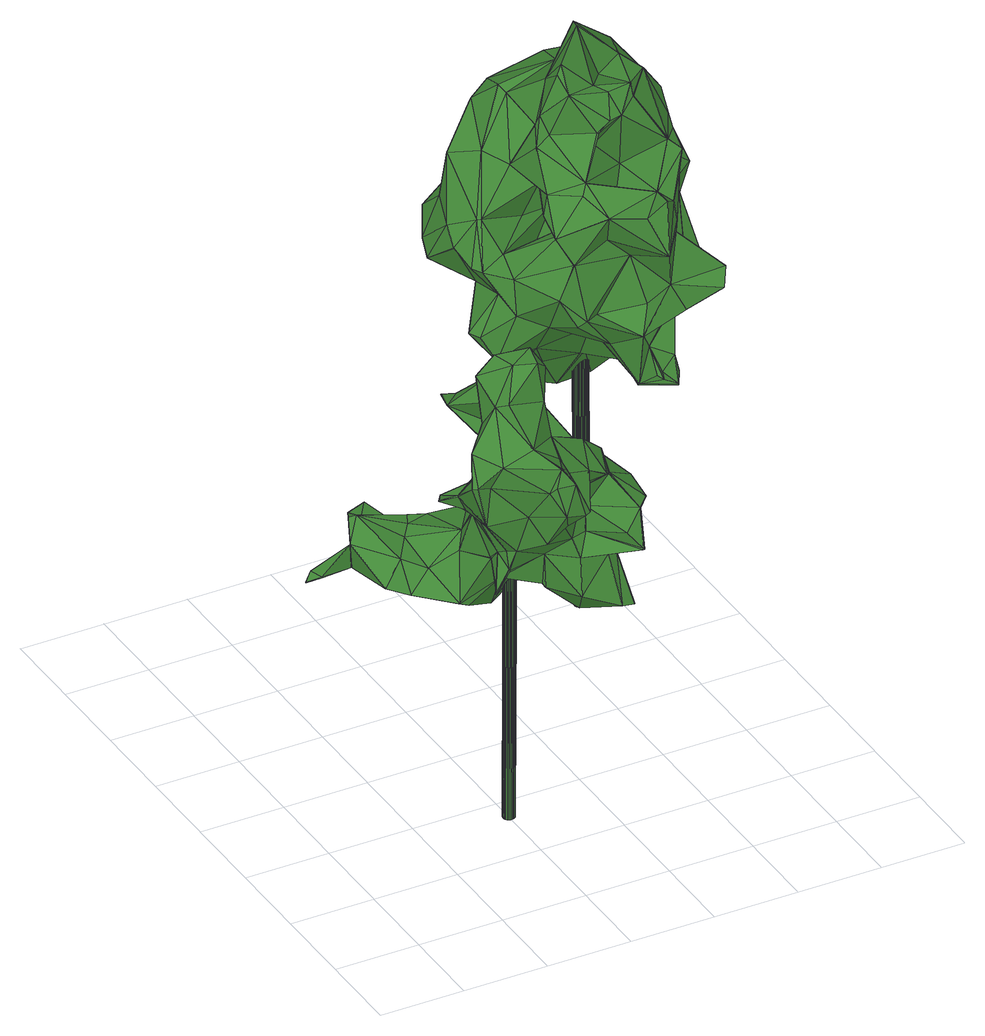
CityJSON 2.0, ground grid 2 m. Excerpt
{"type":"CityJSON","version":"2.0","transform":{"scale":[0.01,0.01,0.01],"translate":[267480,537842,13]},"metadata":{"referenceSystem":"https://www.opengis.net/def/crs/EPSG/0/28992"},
"CityObjects":{
"tree1":{"type":"SolitaryVegetationObject","attributes":{"gtid":362,"crown_width_m":5.55,"crown_median_z":21.18,"crown_r50_m":0.296,"crown_porosity":0.917,"trunk_H_m":7.59,"trunk_DBH_m":0.272,"trunk_radius_m":0.136,"trunk_base_height_m":13.59,"original_gtid":"363"},"geometry":[{"type":"Solid","lod":"3","boundaries":[[[[0,1,2]],[[3,4,5]],[[6,7,8]],[[9,10,11]],[[6,12,13]],[[14,15,16]],[[17,18,19]],[[17,19,20]],[[21,22,23]],[[24,25,26]],[[11,27,28]],[[29,30,31]],[[32,33,34]],[[31,35,29]],[[36,37,38]],[[37,39,38]],[[40,20,19]],[[19,41,40]],[[42,43,44]],[[45,46,47]],[[48,7,49]],[[50,20,28]],[[50,28,27]],[[27,11,10]],[[34,33,51]],[[52,6,13]],[[53,54,47]],[[18,55,56]],[[57,58,59]],[[60,61,62]],[[58,57,63]],[[64,65,66]],[[67,55,68]],[[69,31,70]],[[31,43,70]],[[71,72,73]],[[74,75,76]],[[77,78,79]],[[67,41,80]],[[38,81,82]],[[83,84,85]],[[85,86,83]],[[87,88,89]],[[90,30,91]],[[32,34,92]],[[93,94,25]],[[17,5,18]],[[95,96,34]],[[95,34,51]],[[97,3,20]],[[31,98,43]],[[26,25,53]],[[54,53,25]],[[99,100,101]],[[35,31,69]],[[102,1,103]],[[35,69,104]],[[80,55,67]],[[105,75,106]],[[107,108,109]],[[68,55,18]],[[84,86,85]],[[110,16,111]],[[110,111,112]],[[84,113,86]],[[2,114,78]],[[49,7,115]],[[66,116,64]],[[86,113,117]],[[114,118,79]],[[119,120,121]],[[120,122,121]],[[103,123,102]],[[47,46,53]],[[124,125,84]],[[126,127,101]],[[2,1,16]],[[2,15,118]],[[14,118,15]],[[125,113,84]],[[128,103,0]],[[128,0,57]],[[48,129,130]],[[12,131,132]],[[25,24,93]],[[93,6,52]],[[21,90,22]],[[5,20,3]],[[5,17,20]],[[104,69,70]],[[104,70,52]],[[83,133,106]],[[134,100,99]],[[102,135,92]],[[136,137,138]],[[14,138,137]],[[139,30,90]],[[101,140,141]],[[127,140,101]],[[26,46,66]],[[53,46,26]],[[79,118,137]],[[2,118,114]],[[114,79,78]],[[16,1,102]],[[142,143,144]],[[11,40,9]],[[77,137,145]],[[41,67,112]],[[33,146,51]],[[109,147,107]],[[14,137,118]],[[139,98,30]],[[120,148,122]],[[149,109,108]],[[133,119,105]],[[93,52,42]],[[51,3,97]],[[150,60,64]],[[30,151,91]],[[136,60,150]],[[13,12,132]],[[87,89,152]],[[153,97,20]],[[119,121,154]],[[64,116,150]],[[66,155,116]],[[46,155,66]],[[26,115,24]],[[23,156,21]],[[89,112,152]],[[112,67,152]],[[35,157,158]],[[158,91,151]],[[34,96,92]],[[138,159,136]],[[49,115,66]],[[49,66,108]],[[153,20,50]],[[37,146,33]],[[113,125,160]],[[60,107,147]],[[161,116,155]],[[161,155,45]],[[130,162,163]],[[126,144,143]],[[70,42,52]],[[95,51,41]],[[41,51,97]],[[68,152,67]],[[9,50,10]],[[74,134,99]],[[164,58,117]],[[13,165,52]],[[45,155,46]],[[166,48,167]],[[166,167,71]],[[100,158,168]],[[133,169,170]],[[4,36,88]],[[16,102,92]],[[127,171,140]],[[143,171,127]],[[82,172,38]],[[173,154,23]],[[173,23,22]],[[127,126,143]],[[77,57,0]],[[149,147,109]],[[65,147,149]],[[0,103,1]],[[133,83,169]],[[138,14,89]],[[89,14,112]],[[93,7,6]],[[24,7,93]],[[119,170,120]],[[154,174,119]],[[173,174,154]],[[122,154,121]],[[105,106,133]],[[174,75,105]],[[174,105,119]],[[44,139,175]],[[166,71,73]],[[122,176,154]],[[23,176,156]],[[161,156,176]],[[101,141,160]],[[101,125,99]],[[101,160,125]],[[100,134,177]],[[100,177,91]],[[138,36,162]],[[138,89,36]],[[145,161,176]],[[145,176,122]],[[49,129,48]],[[136,178,145]],[[150,178,136]],[[71,167,130]],[[136,179,60]],[[159,179,136]],[[60,62,107]],[[170,119,133]],[[104,157,35]],[[70,43,42]],[[36,163,162]],[[38,163,36]],[[132,82,180]],[[140,171,33]],[[37,33,171]],[[145,137,136]],[[30,98,31]],[[169,117,181]],[[148,120,182]],[[170,182,120]],[[72,183,131]],[[166,131,12]],[[73,131,166]],[[72,131,73]],[[132,131,183]],[[184,134,185]],[[37,171,39]],[[186,156,161]],[[45,186,161]],[[177,134,184]],[[90,91,177]],[[181,58,63]],[[124,99,125]],[[42,94,93]],[[62,61,130]],[[41,97,153]],[[66,115,26]],[[51,146,3]],[[160,164,113]],[[2,16,15]],[[103,128,187]],[[57,187,128]],[[124,74,99]],[[86,169,83]],[[76,174,188]],[[182,181,63]],[[29,151,30]],[[117,113,164]],[[117,169,86]],[[139,90,175]],[[169,181,182]],[[5,87,189]],[[5,189,18]],[[92,111,16]],[[90,21,175]],[[10,50,27]],[[153,50,9]],[[32,140,33]],[[11,28,40]],[[40,28,20]],[[32,92,140]],[[92,96,111]],[[77,63,57]],[[112,111,95]],[[41,112,95]],[[95,111,96]],[[141,164,160]],[[21,156,175]],[[190,175,45]],[[58,181,117]],[[39,171,81]],[[59,187,57]],[[77,145,148]],[[122,148,145]],[[184,173,22]],[[83,74,124]],[[83,106,74]],[[75,74,106]],[[84,83,124]],[[25,94,54]],[[44,43,98]],[[47,190,45]],[[47,54,190]],[[175,190,42]],[[44,175,42]],[[54,94,190]],[[42,190,94]],[[164,141,59]],[[58,164,59]],[[159,130,61]],[[24,115,7]],[[38,71,163]],[[75,174,76]],[[76,134,74]],[[76,188,134]],[[188,185,134]],[[65,64,147]],[[19,18,56]],[[140,92,135]],[[140,135,141]],[[55,80,56]],[[19,56,80]],[[169,182,170]],[[45,191,186]],[[156,186,191]],[[156,191,45]],[[59,135,123]],[[89,88,36]],[[153,40,41]],[[19,80,41]],[[153,9,40]],[[60,147,64]],[[107,129,108]],[[163,71,130]],[[62,129,107]],[[62,130,129]],[[38,39,81]],[[60,179,61]],[[159,61,179]],[[123,135,102]],[[35,151,29]],[[158,151,35]],[[4,88,5]],[[5,88,87]],[[12,6,8]],[[12,8,166]],[[157,104,165]],[[180,168,132]],[[144,168,180]],[[101,168,126]],[[100,168,101]],[[59,141,135]],[[166,8,192]],[[48,192,8]],[[48,166,192]],[[48,8,7]],[[144,126,168]],[[157,132,168]],[[157,168,158]],[[44,98,139]],[[77,79,137]],[[175,193,45]],[[156,193,175]],[[156,45,193]],[[132,183,82]],[[82,81,180]],[[162,159,138]],[[180,81,144]],[[142,144,81]],[[150,116,178]],[[161,145,178]],[[161,178,116]],[[112,14,194]],[[16,194,14]],[[177,184,195]],[[110,194,16]],[[112,194,110]],[[159,162,130]],[[23,154,176]],[[71,196,72]],[[158,100,91]],[[149,108,65]],[[66,65,108]],[[184,22,195]],[[48,130,167]],[[142,81,143]],[[171,143,81]],[[148,63,77]],[[182,63,148]],[[123,187,59]],[[103,187,123]],[[157,165,132]],[[132,165,13]],[[152,189,87]],[[152,68,189]],[[18,189,68]],[[173,185,174]],[[52,165,104]],[[174,185,188]],[[184,185,173]],[[49,197,129]],[[108,129,197]],[[108,197,49]],[[177,195,90]],[[90,195,22]],[[37,36,146]],[[36,4,146]],[[3,146,4]],[[183,172,82]],[[183,72,172]],[[2,78,0]],[[77,0,78]],[[38,196,71]],[[72,196,172]],[[38,172,196]],[[198,199,200]],[[198,200,201]],[[201,200,202]],[[201,202,203]],[[200,199,204]],[[200,204,202]],[[202,204,205]],[[202,205,203]],[[204,199,206]],[[204,206,205]],[[205,206,207]],[[205,207,203]],[[206,199,208]],[[206,208,207]],[[207,208,209]],[[207,209,203]],[[208,199,210]],[[208,210,209]],[[209,210,211]],[[209,211,203]],[[210,199,212]],[[210,212,211]],[[211,212,213]],[[211,213,203]],[[212,199,214]],[[212,214,213]],[[213,214,215]],[[213,215,203]],[[214,199,216]],[[214,216,215]],[[215,216,217]],[[215,217,203]],[[216,199,218]],[[216,218,217]],[[217,218,219]],[[217,219,203]],[[218,199,220]],[[218,220,219]],[[219,220,221]],[[219,221,203]],[[220,199,222]],[[220,222,221]],[[221,222,223]],[[221,223,203]],[[222,199,224]],[[222,224,223]],[[223,224,225]],[[223,225,203]],[[224,199,226]],[[224,226,225]],[[225,226,227]],[[225,227,203]],[[226,199,228]],[[226,228,227]],[[227,228,229]],[[227,229,203]],[[228,199,230]],[[228,230,229]],[[229,230,231]],[[229,231,203]],[[230,199,232]],[[230,232,231]],[[231,232,233]],[[231,233,203]],[[232,199,234]],[[232,234,233]],[[233,234,235]],[[233,235,203]],[[234,199,236]],[[234,236,235]],[[235,236,237]],[[235,237,203]],[[236,199,238]],[[236,238,237]],[[237,238,239]],[[237,239,203]],[[238,199,240]],[[238,240,239]],[[239,240,241]],[[239,241,203]],[[240,199,242]],[[240,242,241]],[[241,242,243]],[[241,243,203]],[[242,199,244]],[[242,244,243]],[[243,244,245]],[[243,245,203]],[[244,199,246]],[[244,246,245]],[[245,246,247]],[[245,247,203]],[[246,199,198]],[[246,198,247]],[[247,198,201]],[[247,201,203]]]]}]},
"tree2":{"type":"SolitaryVegetationObject","attributes":{"gtid":266,"crown_width_m":5.92,"crown_median_z":22.86,"crown_r50_m":0.327,"crown_porosity":0.919,"trunk_H_m":9.64,"trunk_DBH_m":0.345,"trunk_radius_m":0.173,"trunk_base_height_m":13.22,"original_gtid":"266"},"geometry":[{"type":"Solid","lod":"3","boundaries":[[[[248,249,250]],[[251,252,253]],[[254,253,252]],[[255,256,257]],[[258,259,260]],[[261,262,263]],[[264,265,266]],[[267,268,269]],[[270,271,272]],[[273,274,275]],[[276,277,278]],[[276,278,279]],[[280,281,282]],[[283,284,285]],[[286,287,288]],[[289,290,287]],[[291,292,293]],[[294,295,296]],[[297,295,294]],[[298,299,300]],[[301,302,303]],[[304,305,306]],[[307,256,308]],[[307,308,283]],[[255,309,310]],[[311,284,299]],[[295,312,313]],[[314,315,316]],[[317,318,319]],[[320,321,322]],[[323,324,325]],[[326,327,328]],[[274,257,329]],[[311,299,298]],[[330,316,331]],[[332,333,334]],[[281,335,336]],[[322,265,264]],[[337,338,339]],[[283,308,284]],[[340,341,342]],[[340,342,343]],[[344,345,346]],[[307,275,329]],[[261,263,314]],[[308,256,347]],[[308,347,254]],[[258,260,348]],[[349,316,330]],[[251,253,350]],[[351,352,321]],[[351,321,251]],[[350,351,251]],[[353,328,354]],[[300,299,284]],[[291,355,356]],[[357,358,290]],[[359,360,361]],[[322,321,352]],[[339,362,363]],[[347,253,254]],[[364,365,366]],[[367,337,363]],[[368,369,370]],[[371,372,330]],[[373,372,371]],[[347,310,350]],[[292,356,333]],[[356,292,291]],[[363,306,317]],[[289,287,368]],[[374,368,287]],[[304,375,364]],[[266,362,339]],[[283,285,376]],[[307,377,256]],[[378,379,380]],[[327,381,304]],[[304,381,277]],[[320,264,293]],[[264,382,293]],[[383,384,385]],[[386,387,388]],[[277,381,389]],[[320,293,292]],[[272,271,390]],[[286,391,392]],[[286,393,391]],[[286,392,394]],[[350,253,347]],[[395,396,397]],[[268,396,395]],[[320,292,251]],[[264,320,322]],[[383,398,399]],[[312,399,398]],[[295,297,400]],[[379,309,255]],[[296,401,294]],[[363,337,339]],[[402,403,303]],[[402,404,403]],[[306,375,304]],[[356,405,334]],[[304,364,406]],[[285,284,311]],[[373,371,403]],[[407,408,394]],[[360,370,369]],[[330,273,349]],[[248,409,410]],[[361,411,359]],[[297,412,400]],[[296,413,401]],[[414,415,416]],[[414,416,312]],[[312,398,414]],[[417,274,418]],[[417,418,345]],[[317,305,276]],[[378,419,410]],[[420,421,354]],[[306,362,266]],[[265,306,266]],[[422,351,350]],[[280,282,315]],[[315,282,331]],[[423,351,422]],[[424,403,371]],[[303,403,424]],[[258,413,425]],[[422,350,310]],[[421,406,422]],[[378,401,353]],[[426,427,428]],[[280,428,427]],[[280,427,426]],[[340,429,341]],[[430,318,279]],[[382,291,293]],[[257,380,255]],[[352,265,322]],[[320,251,321]],[[340,431,429]],[[340,343,431]],[[298,432,433]],[[416,391,430]],[[284,308,434]],[[331,316,315]],[[258,327,435]],[[414,436,415]],[[333,252,292]],[[292,252,251]],[[317,306,305]],[[360,436,370]],[[389,260,259]],[[437,438,439]],[[404,383,400]],[[404,384,383]],[[414,383,385]],[[429,431,440]],[[288,287,386]],[[306,365,375]],[[278,277,441]],[[442,278,441]],[[443,331,282]],[[443,282,281]],[[367,341,429]],[[367,429,440]],[[442,441,296]],[[401,444,328]],[[326,328,444]],[[326,444,401]],[[317,319,341]],[[310,445,255]],[[256,255,445]],[[283,376,307]],[[446,328,353]],[[378,380,419]],[[250,412,248]],[[412,250,447]],[[419,380,345]],[[257,345,380]],[[430,279,416]],[[342,341,343]],[[288,448,286]],[[318,430,449]],[[323,325,426]],[[273,447,274]],[[421,450,451]],[[421,309,450]],[[421,422,310]],[[351,423,452]],[[279,453,416]],[[388,454,386]],[[274,455,418]],[[363,341,367]],[[363,317,341]],[[312,453,313]],[[310,309,421]],[[274,329,275]],[[456,349,275]],[[300,457,458]],[[367,440,459]],[[392,411,407]],[[460,456,314]],[[456,261,314]],[[265,352,366]],[[333,356,334]],[[387,390,461]],[[386,390,387]],[[462,267,323]],[[463,462,323]],[[454,464,337]],[[337,464,338]],[[454,465,464]],[[454,388,465]],[[466,286,448]],[[277,389,441]],[[459,440,448]],[[307,329,257]],[[413,296,425]],[[302,439,358]],[[302,358,357]],[[373,412,447]],[[402,467,384]],[[389,381,260]],[[468,449,466]],[[437,272,438]],[[272,358,438]],[[337,459,454]],[[306,363,362]],[[286,394,287]],[[437,302,469]],[[365,265,366]],[[365,306,265]],[[272,390,358]],[[336,443,281]],[[470,443,336]],[[252,333,462]],[[446,353,401]],[[357,290,289]],[[302,357,467]],[[385,384,467]],[[301,469,302]],[[275,349,273]],[[447,273,373]],[[449,468,471]],[[318,449,471]],[[471,343,319]],[[471,319,318]],[[297,409,412]],[[472,473,336]],[[474,473,472]],[[464,465,405]],[[464,405,356]],[[281,280,335]],[[460,316,456]],[[272,336,270]],[[474,465,387]],[[474,387,270]],[[428,315,263]],[[428,280,315]],[[337,367,459]],[[466,393,286]],[[454,459,288]],[[397,396,334]],[[332,334,396]],[[385,467,357]],[[465,388,387]],[[454,288,386]],[[307,376,275]],[[475,300,458]],[[426,476,432]],[[433,432,476]],[[378,451,379]],[[378,353,451]],[[421,451,353]],[[349,456,316]],[[365,364,375]],[[463,457,462]],[[330,331,477]],[[330,477,371]],[[468,448,440]],[[459,448,288]],[[294,401,409]],[[275,376,456]],[[400,403,404]],[[402,384,404]],[[373,403,412]],[[400,412,403]],[[382,266,355]],[[437,469,272]],[[336,272,469]],[[260,381,327]],[[279,318,276]],[[364,423,406]],[[382,355,291]],[[420,406,421]],[[267,396,268]],[[393,466,391]],[[254,434,308]],[[255,380,379]],[[434,457,284]],[[347,256,445]],[[347,445,310]],[[326,401,413]],[[414,398,383]],[[325,324,478]],[[472,335,478]],[[472,336,335]],[[414,385,357]],[[472,478,324]],[[474,472,324]],[[462,333,267]],[[267,269,323]],[[325,478,426]],[[426,478,280]],[[335,280,478]],[[440,431,468]],[[468,431,471]],[[258,425,259]],[[460,314,316]],[[343,471,431]],[[415,359,391]],[[415,391,416]],[[323,269,324]],[[437,439,302]],[[317,276,318]],[[303,302,402]],[[469,479,470]],[[368,374,369]],[[394,408,361]],[[358,439,438]],[[400,383,399]],[[400,399,295]],[[421,353,354]],[[450,309,379]],[[422,406,423]],[[334,480,397]],[[390,271,461]],[[390,290,358]],[[402,302,467]],[[257,256,377]],[[257,377,307]],[[434,254,252]],[[270,461,271]],[[424,301,303]],[[419,345,455]],[[266,382,264]],[[359,392,391]],[[469,301,479]],[[359,415,436]],[[370,436,368]],[[343,341,319]],[[468,466,448]],[[273,330,372]],[[359,436,360]],[[477,470,479]],[[424,479,301]],[[371,479,424]],[[359,411,392]],[[481,405,482]],[[334,268,480]],[[304,406,420]],[[449,391,466]],[[430,391,449]],[[368,414,357]],[[357,289,368]],[[368,436,414]],[[470,336,469]],[[346,345,274]],[[274,345,257]],[[346,274,483]],[[338,355,339]],[[339,355,266]],[[269,481,324]],[[270,387,461]],[[464,356,355]],[[464,355,338]],[[298,433,262]],[[484,298,262]],[[426,428,485]],[[261,456,376]],[[486,261,376]],[[486,376,285]],[[304,276,305]],[[304,277,276]],[[412,409,248]],[[295,399,312]],[[270,336,473]],[[270,473,474]],[[450,379,451]],[[263,262,433]],[[263,485,428]],[[410,249,248]],[[263,433,476]],[[354,328,327]],[[263,476,485]],[[315,314,263]],[[432,475,426]],[[300,475,298]],[[432,298,475]],[[485,476,426]],[[323,458,463]],[[261,484,262]],[[426,458,323]],[[475,458,426]],[[295,313,442]],[[416,453,312]],[[374,287,369]],[[470,477,443]],[[331,443,477]],[[344,417,345]],[[274,417,483]],[[483,417,344]],[[346,483,344]],[[447,455,274]],[[250,455,447]],[[418,455,345]],[[250,419,455]],[[413,435,326]],[[258,435,413]],[[327,326,435]],[[252,462,434]],[[487,434,462]],[[397,488,395]],[[489,395,488]],[[489,488,480]],[[477,479,371]],[[386,287,390]],[[290,390,287]],[[369,287,360]],[[360,287,361]],[[394,361,287]],[[327,420,354]],[[327,304,420]],[[297,294,409]],[[285,484,486]],[[484,285,311]],[[486,484,261]],[[258,348,327]],[[484,311,298]],[[260,327,348]],[[278,442,313]],[[296,295,442]],[[352,351,452]],[[397,480,488]],[[267,333,332]],[[395,489,268]],[[480,268,489]],[[269,268,481]],[[446,490,328]],[[267,332,396]],[[273,372,373]],[[284,457,300]],[[278,453,279]],[[278,313,453]],[[405,465,482]],[[474,324,482]],[[474,482,465]],[[352,452,366]],[[366,452,364]],[[364,452,423]],[[487,462,457]],[[487,457,434]],[[296,441,491]],[[458,457,463]],[[491,389,425]],[[491,425,296]],[[389,259,425]],[[334,481,268]],[[334,405,481]],[[481,482,324]],[[401,490,446]],[[401,328,490]],[[491,441,389]],[[401,410,409]],[[378,410,401]],[[392,407,394]],[[250,249,419]],[[410,419,249]],[[361,408,411]],[[407,411,408]],[[492,493,494]],[[492,494,495]],[[495,494,496]],[[495,496,497]],[[494,493,498]],[[494,498,496]],[[496,498,499]],[[496,499,497]],[[498,493,500]],[[498,500,499]],[[499,500,501]],[[499,501,497]],[[500,493,502]],[[500,502,501]],[[501,502,503]],[[501,503,497]],[[502,493,504]],[[502,504,503]],[[503,504,505]],[[503,505,497]],[[504,493,506]],[[504,506,505]],[[505,506,507]],[[505,507,497]],[[506,493,508]],[[506,508,507]],[[507,508,509]],[[507,509,497]],[[508,493,510]],[[508,510,509]],[[509,510,511]],[[509,511,497]],[[510,493,512]],[[510,512,511]],[[511,512,513]],[[511,513,497]],[[512,493,514]],[[512,514,513]],[[513,514,515]],[[513,515,497]],[[514,493,516]],[[514,516,515]],[[515,516,517]],[[515,517,497]],[[516,493,518]],[[516,518,517]],[[517,518,519]],[[517,519,497]],[[518,493,520]],[[518,520,519]],[[519,520,521]],[[519,521,497]],[[520,493,522]],[[520,522,521]],[[521,522,523]],[[521,523,497]],[[522,493,524]],[[522,524,523]],[[523,524,525]],[[523,525,497]],[[524,493,526]],[[524,526,525]],[[525,526,527]],[[525,527,497]],[[526,493,528]],[[526,528,527]],[[527,528,529]],[[527,529,497]],[[528,493,530]],[[528,530,529]],[[529,530,531]],[[529,531,497]],[[530,493,532]],[[530,532,531]],[[531,532,533]],[[531,533,497]],[[532,493,534]],[[532,534,533]],[[533,534,535]],[[533,535,497]],[[534,493,536]],[[534,536,535]],[[535,536,537]],[[535,537,497]],[[536,493,538]],[[536,538,537]],[[537,538,539]],[[537,539,497]],[[538,493,540]],[[538,540,539]],[[539,540,541]],[[539,541,497]],[[540,493,492]],[[540,492,541]],[[541,492,495]],[[541,495,497]]]]}]}
},
"vertices":[
[484,436,680],[455,438,644],[488,447,636],[171,400,711],[211,455,723],[122,502,779],[227,186,1081],[293,262,1095],[286,202,1045],[46,514,637],[11,521,631],[34,543,641],[214,158,1012],[223,149,1016],[406,504,721],[454,440,644],[409,430,625],[103,505,777],[153,599,719],[168,571,708],[92,476,729],[512,219,1013],[527,140,967],[559,226,971],[311,323,1174],[377,281,1205],[362,336,1204],[10,521,632],[34,542,642],[423,39,952],[434,42,955],[392,27,1045],[281,296,620],[259,298,629],[272,326,609],[380,44,957],[303,372,761],[282,344,731],[289,298,846],[309,255,756],[107,498,653],[188,492,658],[343,124,1093],[372,52,1077],[396,108,1063],[449,334,1086],[433,361,1108],[456,283,1178],[344,299,988],[379,322,1091],[46,514,639],[176,359,641],[270,126,1068],[430,305,1219],[420,250,1214],[209,630,708],[154,598,716],[460,337,756],[508,250,695],[427,281,720],[436,456,959],[425,399,960],[383,398,975],[527,290,796],[444,480,1004],[347,478,1030],[401,410,1104],[240,575,688],[210,631,710],[362,53,1029],[370,51,1076],[226,323,900],[202,285,913],[203,286,915],[580,77,794],[582,76,795],[581,78,796],[535,387,726],[513,521,718],[501,515,742],[205,581,687],[308,220,791],[274,255,875],[566,171,744],[553,119,637],[586,127,627],[587,129,626],[248,511,736],[234,484,733],[291,502,730],[483,137,990],[401,103,900],[362,349,571],[303,223,1155],[336,223,1150],[221,403,664],[289,353,624],[124,377,664],[406,95,1040],[465,142,772],[451,155,818],[416,214,756],[408,355,600],[425,428,652],[350,64,1014],[633,187,819],[589,165,781],[331,449,1017],[299,427,1043],[316,488,1030],[301,385,646],[299,385,645],[281,491,671],[494,201,602],[512,522,717],[336,347,1152],[461,460,998],[528,225,665],[469,519,730],[660,214,826],[644,280,818],[652,267,853],[614,346,878],[358,361,701],[535,151,753],[460,127,683],[305,158,781],[326,234,767],[451,413,746],[351,366,977],[359,338,908],[229,249,937],[251,163,904],[610,195,786],[490,166,818],[380,277,686],[462,432,851],[449,457,751],[365,462,753],[416,113,1017],[343,273,685],[422,233,668],[259,137,747],[261,137,746],[303,159,783],[522,415,841],[224,371,688],[346,478,1028],[544,318,817],[317,489,1031],[438,457,959],[396,72,915],[241,575,690],[107,496,654],[584,237,897],[433,405,979],[504,252,1000],[327,117,931],[361,96,865],[450,401,849],[425,223,663],[514,360,960],[364,365,835],[325,330,860],[473,228,625],[255,153,1006],[230,251,939],[252,266,897],[320,157,824],[559,201,732],[625,253,794],[310,253,754],[250,265,895],[582,235,895],[632,187,821],[425,199,1058],[518,316,921],[489,172,936],[461,421,943],[459,421,942],[312,188,811],[509,249,697],[592,268,797],[248,253,897],[501,204,902],[520,224,839],[512,358,958],[423,331,755],[588,165,783],[169,571,710],[428,235,1124],[451,342,953],[284,219,942],[379,262,1040],[381,421,676],[525,139,966],[226,321,899],[371,393,1003],[389,295,59],[375,295,59],[388,299,59],[397,305,817],[396,309,817],[383,305,818],[387,302,59],[395,312,817],[385,305,59],[393,315,817],[382,307,59],[390,317,817],[378,308,59],[387,318,817],[375,309,59],[383,319,817],[371,308,59],[380,318,817],[368,307,59],[376,317,818],[365,304,59],[374,315,818],[363,302,59],[371,312,818],[362,298,59],[370,308,818],[361,295,59],[370,305,818],[362,291,59],[370,301,818],[363,288,59],[372,298,818],[366,285,59],[374,295,818],[368,283,59],[377,293,818],[372,282,59],[380,292,818],[375,281,59],[384,291,818],[379,282,59],[387,292,818],[382,283,59],[390,293,818],[385,286,59],[393,296,818],[387,288,59],[395,298,818],[388,292,59],[397,302,818],
[1122,1112,1075],[1104,1175,1070],[1166,1133,1122],[672,1124,1162],[724,1066,1185],[757,1175,1244],[788,1110,1306],[976,1204,1252],[936,1181,1306],[1031,1178,1252],[1006,1281,829],[1006,1279,827],[971,1278,828],[992,898,1370],[934,892,1368],[953,866,1319],[626,1124,911],[726,1148,911],[709,1063,862],[816,981,1124],[810,873,1072],[763,860,1125],[937,799,1009],[962,769,896],[993,723,961],[1118,1046,1170],[1116,1048,1171],[1106,976,1279],[947,1053,796],[992,1127,847],[993,1072,826],[988,1069,682],[984,767,1173],[976,705,1186],[985,765,1174],[934,1046,1458],[842,999,1369],[917,999,1479],[961,876,692],[940,765,703],[882,876,801],[955,833,844],[944,770,852],[637,950,980],[685,1014,1052],[637,1026,989],[1185,1109,937],[1120,1076,862],[1135,1163,819],[1189,1095,936],[841,894,1387],[831,927,1421],[797,941,1321],[1024,835,1010],[1091,742,940],[1095,857,964],[933,1152,888],[830,1087,806],[803,1146,805],[1039,1078,1366],[921,1101,1334],[871,1234,1132],[842,1256,1179],[842,929,1444],[1085,964,794],[1016,1009,819],[993,889,1342],[1062,864,1225],[1064,865,1226],[832,1056,740],[948,1077,665],[859,1031,702],[643,1070,1020],[673,1159,1033],[637,1167,934],[776,868,1171],[760,802,1102],[831,814,1181],[1055,1223,858],[978,1246,845],[955,1143,932],[1070,1061,1278],[1101,914,1213],[1083,839,1209],[804,1034,1014],[693,1009,1053],[711,944,997],[928,705,1157],[965,676,1067],[675,904,762],[644,923,820],[633,952,817],[775,1083,577],[777,1052,610],[776,1086,578],[815,1076,587],[975,1125,1168],[1110,1187,1122],[1010,1168,1221],[801,1182,1277],[971,1278,830],[1103,938,1237],[757,1196,1204],[744,1185,1087],[668,1224,975],[991,1228,1017],[955,1256,986],[706,957,891],[649,920,984],[1048,810,854],[1027,714,893],[1065,819,667],[1029,754,682],[1028,753,680],[702,1054,796],[733,1034,736],[864,1143,992],[769,1131,912],[725,1179,972],[776,985,679],[1013,855,722],[1004,773,690],[1016,802,688],[1103,889,1080],[1050,987,1130],[1147,1008,1080],[998,793,690],[793,1106,880],[1019,1002,1376],[982,1114,1271],[1110,1213,1014],[1057,1188,1079],[1110,1190,1121],[978,1245,842],[639,1026,987],[1180,926,814],[1180,860,879],[1151,847,830],[882,785,810],[813,759,902],[786,753,899],[1017,1248,834],[927,723,850],[1009,927,692],[977,849,680],[994,917,698],[938,764,701],[878,867,1001],[850,990,1051],[819,1002,959],[1155,935,819],[1155,937,821],[1147,1009,912],[1112,1176,952],[1133,858,936],[1149,993,1020],[1129,980,904],[706,887,967],[936,1197,1002],[998,793,686],[1003,773,687],[1161,1096,955],[1110,1210,1014],[1046,813,670],[1200,1023,1035],[1088,1246,852],[1085,876,799],[1066,841,694],[1011,928,694],[1089,1099,1094],[1145,1135,1116],[1144,1190,1119],[953,1256,986],[967,1289,1013],[843,1235,1113],[803,1216,1069],[1100,889,1079],[1087,1245,850],[844,824,1205],[909,826,1087],[970,906,1168],[777,1050,608],[1016,1046,624],[826,1044,586],[893,864,1293],[921,860,1317],[798,1092,1293],[1017,1250,837],[1065,839,695],[1118,709,978],[1104,690,938],[1104,693,935],[820,973,677],[1050,1160,844],[1069,1102,859],[1012,745,1153],[1051,1126,880],[898,1151,1193],[1089,1167,1020],[1180,1117,1136],[897,948,689],[958,1014,585],[965,1193,1030],[990,1230,1020],[777,1213,1053],[987,988,768],[767,844,853],[1164,1133,1124],[1049,950,1360],[794,956,1292],[786,934,1248],[775,916,756],[994,890,1341],[858,800,883],[767,1019,1163],[786,936,1247],[707,877,881],[753,771,966],[911,953,688],[1167,841,890],[878,1017,577],[1015,740,1079],[1021,746,1104],[863,1048,585],[867,763,1142],[883,801,1063],[796,783,1035],[811,926,1278],[896,863,1292],[1082,849,1144],[867,762,1144],[1043,836,1120],[735,939,938],[789,836,1083],[794,785,1035],[1042,1047,1217],[913,918,1376],[902,899,1242],[961,985,1351],[854,1014,1243],[818,894,862],[777,826,951],[1029,1083,981],[1056,1224,855],[942,995,22],[925,995,22],[942,999,22],[941,994,986],[940,998,986],[923,994,986],[940,1004,22],[938,1002,986],[937,1007,22],[936,1006,986],[934,1010,22],[932,1009,986],[929,1012,22],[928,1010,986],[925,1012,22],[923,1011,986],[921,1012,22],[919,1010,986],[916,1010,22],[915,1009,986],[913,1007,22],[911,1006,986],[910,1004,22],[908,1002,986],[908,999,22],[907,998,986],[908,995,22],[906,994,986],[908,991,22],[907,989,986],[910,986,22],[908,985,986],[913,983,22],[911,981,986],[916,980,22],[915,979,986],[921,978,22],[919,977,986],[925,978,22],[923,976,986],[930,978,22],[928,977,986],[934,980,22],[932,979,986],[937,983,22],[936,981,986],[940,986,22],[938,985,986],[942,991,22],[940,989,986]
]}
